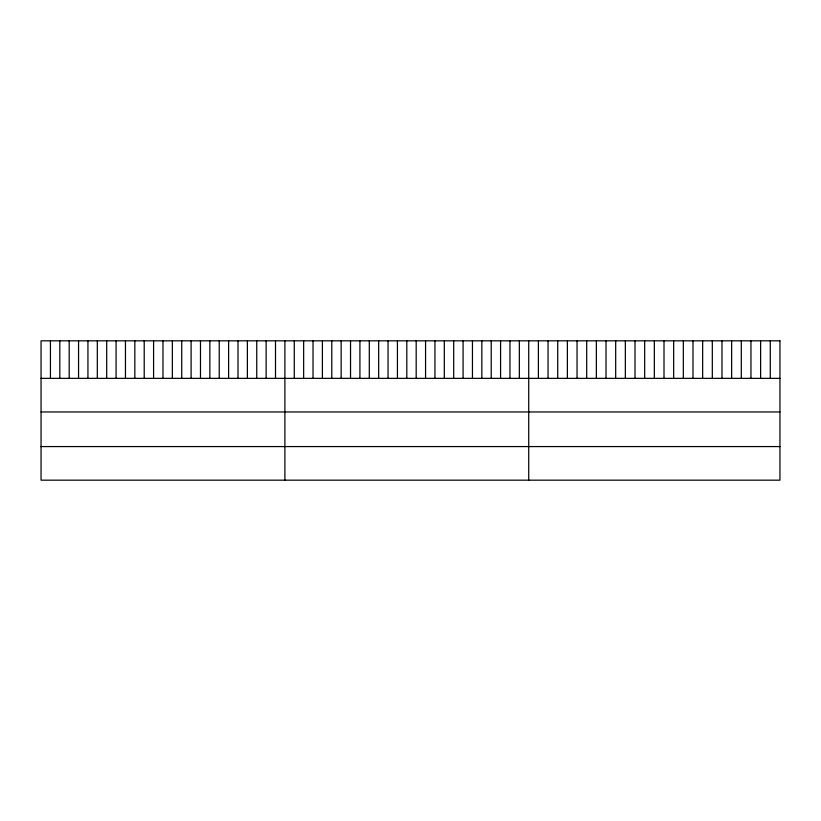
<?xml version="1.0" encoding="UTF-8"?>
<svg xmlns="http://www.w3.org/2000/svg" width="821" height="821" viewBox="0 0 821 821"><rect width="100%" height="100%" fill="white"/><g stroke="black" fill="none" stroke-linecap="round" stroke-linejoin="round"><path stroke-width="1.23" d="M41.05 378.358L779.95 378.358M41.05 411.957L779.95 411.957M41.05 446.573L779.95 446.573M770.283 340.828L770.283 378.358M760.626 340.828L760.626 378.358M750.958 340.828L750.958 378.358M741.301 340.828L741.301 378.358M731.634 340.828L731.634 378.358M721.977 340.828L721.977 378.358M712.31 340.828L712.31 378.358M702.653 340.828L702.653 378.358M692.986 340.828L692.986 378.358M683.329 340.828L683.329 378.358M673.661 340.828L673.661 378.358M664.004 340.828L664.004 378.358M654.337 340.828L654.337 378.358M644.67 340.828L644.67 378.358M635.013 340.828L635.013 378.358M625.345 340.828L625.345 378.358M615.688 340.828L615.688 378.358M606.021 340.828L606.021 378.358M596.364 340.828L596.364 378.358M586.697 340.828L586.697 378.358M577.04 340.828L577.04 378.358M567.373 340.828L567.373 378.358M557.716 340.828L557.716 378.358M548.048 340.828L548.048 378.358M538.391 340.828L538.391 378.358M528.724 340.828L528.724 480.172M519.344 340.828L519.344 378.358M509.964 340.828L509.964 378.358M500.584 340.828L500.584 378.358M491.215 340.828L491.215 378.358M481.835 340.828L481.835 378.358M472.455 340.828L472.455 378.358M463.075 340.828L463.075 378.358M453.695 340.828L453.695 378.358M444.315 340.828L444.315 378.358M434.945 340.828L434.945 378.358M425.565 340.828L425.565 378.358M416.185 340.828L416.185 378.358M406.805 340.828L406.805 378.358M397.426 340.828L397.426 378.358M388.046 340.828L388.046 378.358M378.666 340.828L378.666 378.358M369.296 340.828L369.296 378.358M359.916 340.828L359.916 378.358M350.536 340.828L350.536 378.358M341.156 340.828L341.156 378.358M331.776 340.828L331.776 378.358M322.396 340.828L322.396 378.358M313.027 340.828L313.027 378.358M303.647 340.828L303.647 378.358M294.267 340.828L294.267 378.358M284.887 340.828L284.887 480.172M275.507 340.828L275.507 378.358M266.127 340.828L266.127 378.358M256.747 340.828L256.747 378.358M247.378 340.828L247.378 378.358M237.998 340.828L237.998 378.358M228.618 340.828L228.618 378.358M219.238 340.828L219.238 378.358M209.858 340.828L209.858 378.358M200.478 340.828L200.478 378.358M191.108 340.828L191.108 378.358M181.728 340.828L181.728 378.358M172.348 340.828L172.348 378.358M162.969 340.828L162.969 378.358M153.589 340.828L153.589 378.358M144.209 340.828L144.209 378.358M134.829 340.828L134.829 378.358M125.459 340.828L125.459 378.358M116.079 340.828L116.079 378.358M106.699 340.828L106.699 378.358M97.319 340.828L97.319 378.358M87.939 340.828L87.939 378.358M78.559 340.828L78.559 378.358M69.19 340.828L69.19 378.358M59.81 340.828L59.81 378.358M50.43 340.828L50.43 378.358M779.95 340.828L41.05 340.828L41.05 480.172L779.95 480.172L779.95 340.828"/></g></svg>
